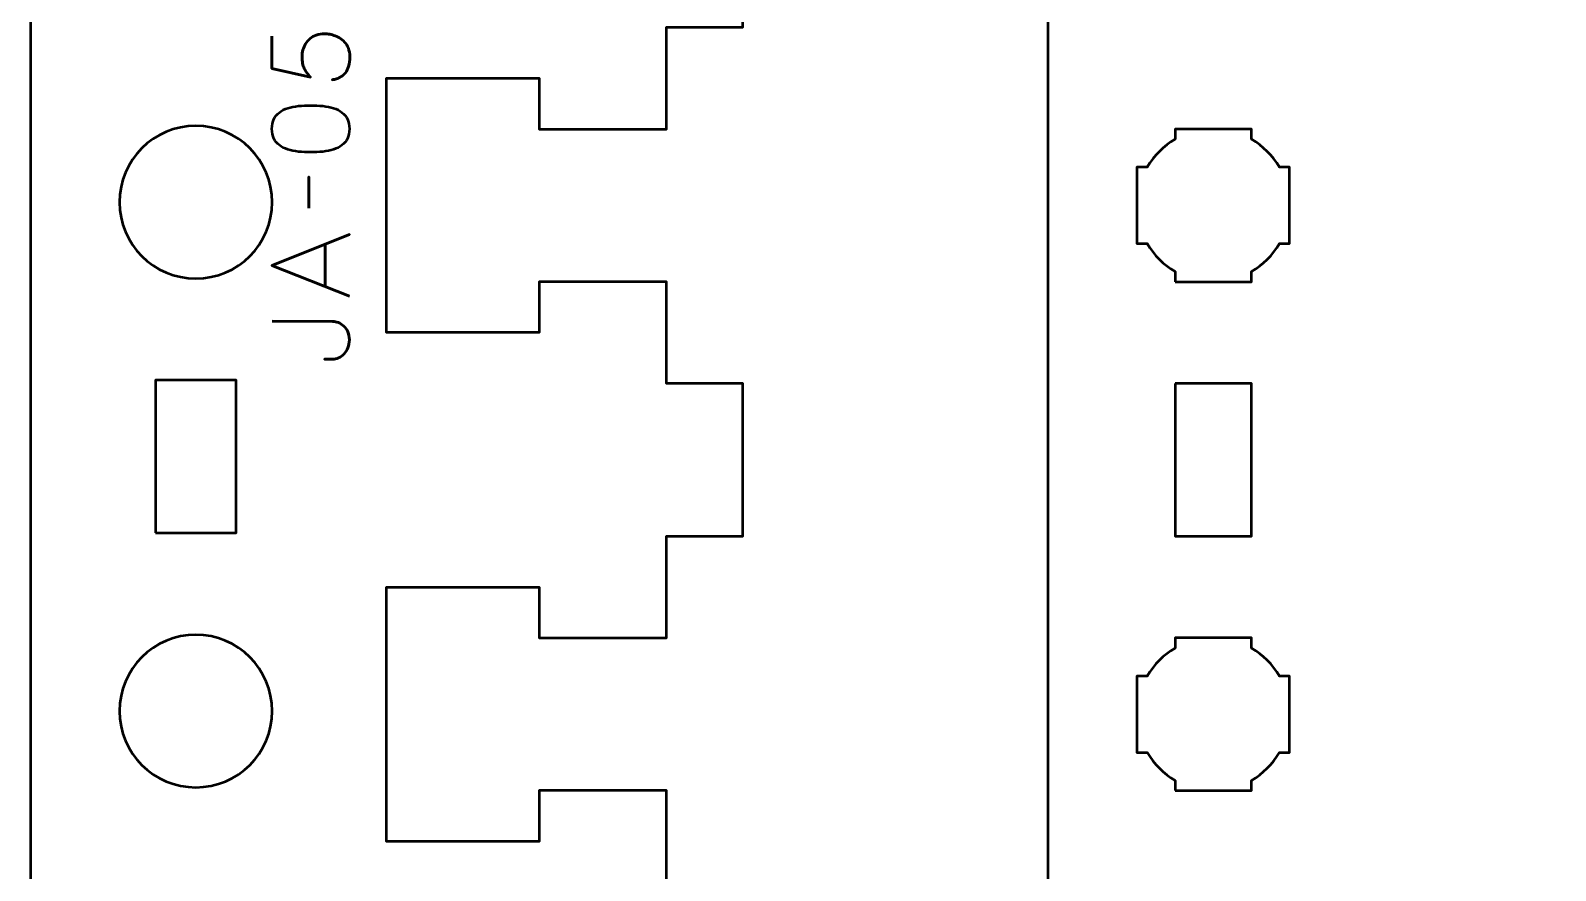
# Model space of a CAD drawing. Header units: centimetres. Extents: x -244 to 242, y -245 to 234.
# Drawn here: x -227.15 to -221.15, y -109.46 to -106.16 of the extents above; entities that cross this region are included whole.
import ezdxf

# ---------------------------------------------------------------- set-up
doc = ezdxf.new("R2010")
doc.units = ezdxf.units.CM
doc.header["$MEASUREMENT"] = 0
doc.layers.add('Layer 1', color=7, linetype='Continuous')

msp = doc.modelspace()

# ---------------------------------------------------------------- linework, layer by layer
at = {"layer": 'Layer 1', "lineweight": 53}
for points, knots in [([(-222.64995, -100.19995), (-222.64995, -100.19995), (-214.35005, -100.19995), (-214.35005, -100.19995), (-214.35005, -100.19995), (-214.07305, -100.19995), (-213.84995, -100.42305), (-213.84995, -100.70005), (-213.84995, -100.70005), (-213.84995, -100.70005), (-213.84995, -112.99995), (-213.84995, -112.99995), (-213.84995, -112.99995), (-213.84995, -113.27695), (-214.07305, -113.50005), (-214.35005, -113.50005), (-214.35005, -113.50005), (-214.35005, -113.50005), (-222.64995, -113.50005), (-222.64995, -113.50005), (-222.64995, -113.50005), (-222.92695, -113.50005), (-223.15005, -113.27695), (-223.15005, -112.99995), (-223.15005, -112.99995), (-223.15005, -112.99995), (-223.15005, -100.70005), (-223.15005, -100.70005), (-223.15005, -100.70005), (-223.15005, -100.42305), (-222.92695, -100.19995), (-222.64995, -100.19995)], [0, 0, 0, 0, 0.125, 0.125, 0.125, 0.125, 0.25, 0.25, 0.25, 0.25, 0.375, 0.375, 0.375, 0.375, 0.5, 0.5, 0.5, 0.5, 0.625, 0.625, 0.625, 0.625, 0.75, 0.75, 0.75, 0.75, 0.875, 0.875, 0.875, 0.875, 1, 1, 1, 1]), ([(-222.64995, -107.15006), (-222.64995, -107.15006), (-222.64995, -107.1098), (-222.64995, -107.1098), (-222.64995, -107.1098), (-222.69556, -107.08349), (-222.73349, -107.04546), (-222.75981, -106.99998), (-222.75981, -106.99998), (-222.75981, -106.99998), (-222.80002, -106.99998), (-222.80002, -106.99998), (-222.80002, -106.99998), (-222.80002, -106.99998), (-222.80002, -106.85005), (-222.80002, -106.85005), (-222.80002, -106.85005), (-222.80002, -106.85005), (-222.80002, -106.69998), (-222.80002, -106.69998), (-222.80002, -106.69998), (-222.80002, -106.69998), (-222.75981, -106.69998), (-222.75981, -106.69998), (-222.75981, -106.69998), (-222.73349, -106.65451), (-222.69556, -106.61648), (-222.64995, -106.59016), (-222.64995, -106.59016), (-222.64995, -106.59016), (-222.64995, -106.55005), (-222.64995, -106.55005), (-222.64995, -106.55005), (-222.64995, -106.55005), (-222.50002, -106.55005), (-222.50002, -106.55005), (-222.50002, -106.55005), (-222.50002, -106.55005), (-222.34995, -106.55005), (-222.34995, -106.55005), (-222.34995, -106.55005), (-222.34995, -106.55005), (-222.34995, -106.59016), (-222.34995, -106.59016), (-222.34995, -106.59016), (-222.30448, -106.61648), (-222.26645, -106.65451), (-222.24013, -106.69998), (-222.24013, -106.69998), (-222.24013, -106.69998), (-222.20002, -106.69998), (-222.20002, -106.69998), (-222.20002, -106.69998), (-222.20002, -106.69998), (-222.20002, -106.85005), (-222.20002, -106.85005), (-222.20002, -106.85005), (-222.20002, -106.85005), (-222.20002, -106.99998), (-222.20002, -106.99998), (-222.20002, -106.99998), (-222.20002, -106.99998), (-222.24013, -106.99998), (-222.24013, -106.99998), (-222.24013, -106.99998), (-222.26645, -107.04546), (-222.30448, -107.08349), (-222.34995, -107.1098), (-222.34995, -107.1098), (-222.34995, -107.1098), (-222.34995, -107.15006), (-222.34995, -107.15006), (-222.34995, -107.15006), (-222.34995, -107.15006), (-222.50002, -107.15006), (-222.50002, -107.15006), (-222.50002, -107.15006), (-222.50002, -107.15006), (-222.64995, -107.15006), (-222.64995, -107.15006)], [0, 0, 0, 0, 0.05, 0.05, 0.05, 0.05, 0.1, 0.1, 0.1, 0.1, 0.15, 0.15, 0.15, 0.15, 0.2, 0.2, 0.2, 0.2, 0.25, 0.25, 0.25, 0.25, 0.3, 0.3, 0.3, 0.3, 0.35, 0.35, 0.35, 0.35, 0.4, 0.4, 0.4, 0.4, 0.45, 0.45, 0.45, 0.45, 0.5, 0.5, 0.5, 0.5, 0.55, 0.55, 0.55, 0.55, 0.6, 0.6, 0.6, 0.6, 0.65, 0.65, 0.65, 0.65, 0.7, 0.7, 0.7, 0.7, 0.75, 0.75, 0.75, 0.75, 0.8, 0.8, 0.8, 0.8, 0.85, 0.85, 0.85, 0.85, 0.9, 0.9, 0.9, 0.9, 0.95, 0.95, 0.95, 0.95, 1, 1, 1, 1]), ([(-222.64995, -107.54996), (-222.64995, -107.54996), (-222.34995, -107.54996), (-222.34995, -107.54996), (-222.34995, -107.54996), (-222.34995, -107.54996), (-222.34995, -108.14997), (-222.34995, -108.14997), (-222.34995, -108.14997), (-222.34995, -108.14997), (-222.64995, -108.14997), (-222.64995, -108.14997), (-222.64995, -108.14997), (-222.64995, -108.14997), (-222.64995, -107.54996), (-222.64995, -107.54996)], [0, 0, 0, 0, 0.25, 0.25, 0.25, 0.25, 0.5, 0.5, 0.5, 0.5, 0.75, 0.75, 0.75, 0.75, 1, 1, 1, 1]), ([(-222.64995, -109.14998), (-222.64995, -109.14998), (-222.64995, -109.1099), (-222.64995, -109.1099), (-222.64995, -109.1099), (-222.69556, -109.08344), (-222.73349, -109.04552), (-222.75981, -108.99991), (-222.75981, -108.99991), (-222.75981, -108.99991), (-222.80002, -108.99991), (-222.80002, -108.99991), (-222.80002, -108.99991), (-222.80002, -108.99991), (-222.80002, -108.84999), (-222.80002, -108.84999), (-222.80002, -108.84999), (-222.80002, -108.84999), (-222.80002, -108.69991), (-222.80002, -108.69991), (-222.80002, -108.69991), (-222.80002, -108.69991), (-222.75981, -108.69991), (-222.75981, -108.69991), (-222.75981, -108.69991), (-222.73349, -108.65444), (-222.69556, -108.61641), (-222.64995, -108.59009), (-222.64995, -108.59009), (-222.64995, -108.59009), (-222.64995, -108.54998), (-222.64995, -108.54998), (-222.64995, -108.54998), (-222.64995, -108.54998), (-222.50002, -108.54998), (-222.50002, -108.54998), (-222.50002, -108.54998), (-222.50002, -108.54998), (-222.34995, -108.54998), (-222.34995, -108.54998), (-222.34995, -108.54998), (-222.34995, -108.54998), (-222.34995, -108.59009), (-222.34995, -108.59009), (-222.34995, -108.59009), (-222.30448, -108.61641), (-222.26645, -108.65444), (-222.24013, -108.69991), (-222.24013, -108.69991), (-222.24013, -108.69991), (-222.20002, -108.69991), (-222.20002, -108.69991), (-222.20002, -108.69991), (-222.20002, -108.69991), (-222.20002, -108.84999), (-222.20002, -108.84999), (-222.20002, -108.84999), (-222.20002, -108.84999), (-222.20002, -108.99991), (-222.20002, -108.99991), (-222.20002, -108.99991), (-222.20002, -108.99991), (-222.24013, -108.99991), (-222.24013, -108.99991), (-222.24013, -108.99991), (-222.26645, -109.04552), (-222.30448, -109.08344), (-222.34995, -109.1099), (-222.34995, -109.1099), (-222.34995, -109.1099), (-222.34995, -109.14998), (-222.34995, -109.14998), (-222.34995, -109.14998), (-222.34995, -109.14998), (-222.50002, -109.14998), (-222.50002, -109.14998), (-222.50002, -109.14998), (-222.50002, -109.14998), (-222.64995, -109.14998), (-222.64995, -109.14998)], [0, 0, 0, 0, 0.05, 0.05, 0.05, 0.05, 0.1, 0.1, 0.1, 0.1, 0.15, 0.15, 0.15, 0.15, 0.2, 0.2, 0.2, 0.2, 0.25, 0.25, 0.25, 0.25, 0.3, 0.3, 0.3, 0.3, 0.35, 0.35, 0.35, 0.35, 0.4, 0.4, 0.4, 0.4, 0.45, 0.45, 0.45, 0.45, 0.5, 0.5, 0.5, 0.5, 0.55, 0.55, 0.55, 0.55, 0.6, 0.6, 0.6, 0.6, 0.65, 0.65, 0.65, 0.65, 0.7, 0.7, 0.7, 0.7, 0.75, 0.75, 0.75, 0.75, 0.8, 0.8, 0.8, 0.8, 0.85, 0.85, 0.85, 0.85, 0.9, 0.9, 0.9, 0.9, 0.95, 0.95, 0.95, 0.95, 1, 1, 1, 1])]:
    msp.add_open_spline(points, degree=3, knots=knots, dxfattribs=at)
at = {"layer": 'Layer 1', "color": 250, "lineweight": 53}
for points, knots in [([(-224.64995, -103.55), (-224.64995, -103.55), (-224.34995, -103.55), (-224.34995, -103.55), (-224.34995, -103.55), (-224.34995, -103.55), (-224.34995, -104.15), (-224.34995, -104.15), (-224.34995, -104.15), (-224.34995, -104.15), (-224.64995, -104.15), (-224.64995, -104.15), (-224.64995, -104.15), (-224.64995, -104.15), (-224.64994, -104.55), (-224.64994, -104.55), (-224.64994, -104.55), (-224.64994, -104.55), (-225.14995, -104.55), (-225.14995, -104.55), (-225.14995, -104.55), (-225.14995, -104.55), (-225.14996, -104.35), (-225.14996, -104.35), (-225.14996, -104.35), (-225.14996, -104.35), (-225.74995, -104.35), (-225.74995, -104.35), (-225.74995, -104.35), (-225.74995, -104.73333), (-225.74995, -104.96667), (-225.74995, -105.35), (-225.74995, -105.35), (-225.74995, -105.35), (-225.14996, -105.35), (-225.14996, -105.35), (-225.14996, -105.35), (-225.14996, -105.35), (-225.14995, -105.15), (-225.14995, -105.15), (-225.14995, -105.15), (-225.14995, -105.15), (-224.64995, -105.15), (-224.64995, -105.15), (-224.64995, -105.15), (-224.64995, -105.15), (-224.64995, -105.55), (-224.64995, -105.55), (-224.64995, -105.55), (-224.64995, -105.55), (-224.34995, -105.55), (-224.34995, -105.55), (-224.34995, -105.55), (-224.34995, -105.55), (-224.34995, -106.15), (-224.34995, -106.15), (-224.34995, -106.15), (-224.34995, -106.15), (-224.64995, -106.15), (-224.64995, -106.15), (-224.64995, -106.15), (-224.64995, -106.15), (-224.64995, -106.55), (-224.64995, -106.55), (-224.64995, -106.55), (-224.64995, -106.55), (-225.14995, -106.55), (-225.14995, -106.55), (-225.14995, -106.55), (-225.14995, -106.55), (-225.14996, -106.35), (-225.14996, -106.35), (-225.14996, -106.35), (-225.14996, -106.35), (-225.74995, -106.35), (-225.74995, -106.35), (-225.74995, -106.35), (-225.74995, -106.73333), (-225.74995, -106.96666), (-225.74995, -107.34999), (-225.74995, -107.34999), (-225.74995, -107.34999), (-225.14996, -107.34999), (-225.14996, -107.34999), (-225.14996, -107.34999), (-225.14996, -107.34999), (-225.14995, -107.14999), (-225.14995, -107.14999), (-225.14995, -107.14999), (-225.14995, -107.14999), (-224.64994, -107.14999), (-224.64994, -107.14999), (-224.64994, -107.14999), (-224.64994, -107.14999), (-224.64995, -107.54999), (-224.64995, -107.54999), (-224.64995, -107.54999), (-224.64995, -107.54999), (-224.34995, -107.54999), (-224.34995, -107.54999), (-224.34995, -107.54999), (-224.34995, -107.54999), (-224.34995, -108.14999), (-224.34995, -108.14999), (-224.34995, -108.14999), (-224.34995, -108.14999), (-224.64995, -108.14999), (-224.64995, -108.14999), (-224.64995, -108.14999), (-224.64995, -108.14999), (-224.64995, -108.54999), (-224.64995, -108.54999), (-224.64995, -108.54999), (-224.64995, -108.54999), (-225.14995, -108.54999), (-225.14995, -108.54999), (-225.14995, -108.54999), (-225.14995, -108.54999), (-225.14996, -108.34999), (-225.14996, -108.34999), (-225.14996, -108.34999), (-225.14996, -108.34999), (-225.74995, -108.34999), (-225.74995, -108.34999), (-225.74995, -108.34999), (-225.74995, -108.73332), (-225.74995, -108.96666), (-225.74995, -109.34999), (-225.74995, -109.34999), (-225.74995, -109.34999), (-225.14996, -109.34999), (-225.14996, -109.34999), (-225.14996, -109.34999), (-225.14996, -109.34999), (-225.14995, -109.14999), (-225.14995, -109.14999), (-225.14995, -109.14999), (-225.14995, -109.14999), (-224.64994, -109.14999), (-224.64994, -109.14999), (-224.64994, -109.14999), (-224.64994, -109.14999), (-224.64995, -109.54999), (-224.64995, -109.54999), (-224.64995, -109.54999), (-224.64995, -109.54999), (-224.34995, -109.54999), (-224.34995, -109.54999), (-224.34995, -109.54999), (-224.34995, -109.54999), (-224.34995, -110.14999), (-224.34995, -110.14999), (-224.34995, -110.14999), (-224.34995, -110.14999), (-224.64995, -110.14999), (-224.64995, -110.14999), (-224.64995, -110.14999), (-224.64995, -110.14999), (-224.64995, -110.54999), (-224.64995, -110.54999), (-224.64995, -110.54999), (-224.64995, -110.54999), (-225.14995, -110.54999), (-225.14995, -110.54999), (-225.14995, -110.54999), (-225.14995, -110.54999), (-225.14996, -110.34999), (-225.14996, -110.34999), (-225.14996, -110.34999), (-225.14996, -110.34999), (-225.74995, -110.34999), (-225.74995, -110.34999), (-225.74995, -110.34999), (-225.74995, -110.73332), (-225.74995, -110.96666), (-225.74995, -111.34999), (-225.74995, -111.34999), (-225.74995, -111.34999), (-225.14996, -111.34999), (-225.14996, -111.34999), (-225.14996, -111.34999), (-225.14996, -111.34999), (-225.14995, -111.14999), (-225.14995, -111.14999), (-225.14995, -111.14999), (-225.14995, -111.14999), (-224.64994, -111.14999), (-224.64994, -111.14999), (-224.64994, -111.14999), (-224.64994, -111.14999), (-224.64995, -111.54999), (-224.64995, -111.54999), (-224.64995, -111.54999), (-224.64995, -111.54999), (-224.34995, -111.54999), (-224.34995, -111.54999), (-224.34995, -111.54999), (-224.34995, -111.54999), (-224.34995, -112.12499), (-224.34995, -112.12499), (-224.34995, -112.12499), (-224.34995, -112.12499), (-226.3412, -112.13556), (-226.3412, -112.13556), (-226.3412, -112.13556), (-226.3412, -112.13556), (-226.3412, -111.53749), (-226.3412, -111.53749), (-226.3412, -111.53749), (-226.3412, -111.53749), (-226.6587, -111.53749), (-226.6587, -111.53749), (-226.6587, -111.53749), (-226.6587, -111.53749), (-226.6587, -112.13738), (-226.6587, -112.13738), (-226.6587, -112.13738), (-226.93075, -112.13271), (-227.14995, -111.91065), (-227.14995, -111.63749), (-227.14995, -111.63749), (-227.14995, -111.63749), (-227.14995, -102.0375), (-227.14995, -102.0375), (-227.14995, -102.0375), (-227.14995, -101.76434), (-226.93075, -101.54228), (-226.6587, -101.53761), (-226.6587, -101.53761), (-226.6587, -101.53761), (-226.6587, -102.1375), (-226.6587, -102.1375), (-226.6587, -102.1375), (-226.6587, -102.1375), (-226.3412, -102.1375), (-226.3412, -102.1375), (-226.3412, -102.1375), (-226.3412, -102.1375), (-226.3412, -101.5375), (-226.3412, -101.5375), (-226.3412, -101.5375), (-226.3412, -101.5375), (-224.64994, -101.5375), (-224.64994, -101.5375), (-224.64994, -101.5375), (-224.64994, -101.5375), (-224.64995, -101.5375), (-224.64995, -101.5375), (-224.64995, -101.5375), (-224.64995, -101.5375), (-224.34995, -101.5375), (-224.34995, -101.5375), (-224.34995, -101.5375), (-224.34995, -101.5375), (-224.34995, -102.15), (-224.34995, -102.15), (-224.34995, -102.15), (-224.34995, -102.15), (-224.64995, -102.15), (-224.64995, -102.15), (-224.64995, -102.15), (-224.64995, -102.15), (-224.64994, -102.55), (-224.64994, -102.55), (-224.64994, -102.55), (-224.64994, -102.55), (-225.14995, -102.55), (-225.14995, -102.55), (-225.14995, -102.55), (-225.14995, -102.55), (-225.14996, -102.35), (-225.14996, -102.35), (-225.14996, -102.35), (-225.14996, -102.35), (-225.74995, -102.35), (-225.74995, -102.35), (-225.74995, -102.35), (-225.74995, -102.73333), (-225.74995, -102.96667), (-225.74995, -103.35), (-225.74995, -103.35), (-225.74995, -103.35), (-225.14996, -103.35), (-225.14996, -103.35), (-225.14996, -103.35), (-225.14996, -103.35), (-225.14995, -103.15), (-225.14995, -103.15), (-225.14995, -103.15), (-225.14995, -103.15), (-224.64995, -103.15), (-224.64995, -103.15), (-224.64995, -103.15), (-224.64995, -103.15), (-224.64995, -103.55), (-224.64995, -103.55)], [0, 0, 0, 0, 0.0135135, 0.0135135, 0.0135135, 0.0135135, 0.027027, 0.027027, 0.027027, 0.027027, 0.0405405, 0.0405405, 0.0405405, 0.0405405, 0.0540541, 0.0540541, 0.0540541, 0.0540541, 0.0675676, 0.0675676, 0.0675676, 0.0675676, 0.0810811, 0.0810811, 0.0810811, 0.0810811, 0.0945946, 0.0945946, 0.0945946, 0.0945946, 0.1081081, 0.1081081, 0.1081081, 0.1081081, 0.1216216, 0.1216216, 0.1216216, 0.1216216, 0.1351351, 0.1351351, 0.1351351, 0.1351351, 0.1486486, 0.1486486, 0.1486486, 0.1486486, 0.1621622, 0.1621622, 0.1621622, 0.1621622, 0.1756757, 0.1756757, 0.1756757, 0.1756757, 0.1891892, 0.1891892, 0.1891892, 0.1891892, 0.2027027, 0.2027027, 0.2027027, 0.2027027, 0.2162162, 0.2162162, 0.2162162, 0.2162162, 0.2297297, 0.2297297, 0.2297297, 0.2297297, 0.2432432, 0.2432432, 0.2432432, 0.2432432, 0.2567568, 0.2567568, 0.2567568, 0.2567568, 0.2702703, 0.2702703, 0.2702703, 0.2702703, 0.2837838, 0.2837838, 0.2837838, 0.2837838, 0.2972973, 0.2972973, 0.2972973, 0.2972973, 0.3108108, 0.3108108, 0.3108108, 0.3108108, 0.3243243, 0.3243243, 0.3243243, 0.3243243, 0.3378378, 0.3378378, 0.3378378, 0.3378378, 0.3513514, 0.3513514, 0.3513514, 0.3513514, 0.3648649, 0.3648649, 0.3648649, 0.3648649, 0.3783784, 0.3783784, 0.3783784, 0.3783784, 0.3918919, 0.3918919, 0.3918919, 0.3918919, 0.4054054, 0.4054054, 0.4054054, 0.4054054, 0.4189189, 0.4189189, 0.4189189, 0.4189189, 0.4324324, 0.4324324, 0.4324324, 0.4324324, 0.4459459, 0.4459459, 0.4459459, 0.4459459, 0.4594595, 0.4594595, 0.4594595, 0.4594595, 0.472973, 0.472973, 0.472973, 0.472973, 0.4864865, 0.4864865, 0.4864865, 0.4864865, 0.5, 0.5, 0.5, 0.5, 0.5135135, 0.5135135, 0.5135135, 0.5135135, 0.527027, 0.527027, 0.527027, 0.527027, 0.5405405, 0.5405405, 0.5405405, 0.5405405, 0.5540541, 0.5540541, 0.5540541, 0.5540541, 0.5675676, 0.5675676, 0.5675676, 0.5675676, 0.5810811, 0.5810811, 0.5810811, 0.5810811, 0.5945946, 0.5945946, 0.5945946, 0.5945946, 0.6081081, 0.6081081, 0.6081081, 0.6081081, 0.6216216, 0.6216216, 0.6216216, 0.6216216, 0.6351351, 0.6351351, 0.6351351, 0.6351351, 0.6486486, 0.6486486, 0.6486486, 0.6486486, 0.6621622, 0.6621622, 0.6621622, 0.6621622, 0.6756757, 0.6756757, 0.6756757, 0.6756757, 0.6891892, 0.6891892, 0.6891892, 0.6891892, 0.7027027, 0.7027027, 0.7027027, 0.7027027, 0.7162162, 0.7162162, 0.7162162, 0.7162162, 0.7297297, 0.7297297, 0.7297297, 0.7297297, 0.7432432, 0.7432432, 0.7432432, 0.7432432, 0.7567568, 0.7567568, 0.7567568, 0.7567568, 0.7702703, 0.7702703, 0.7702703, 0.7702703, 0.7837838, 0.7837838, 0.7837838, 0.7837838, 0.7972973, 0.7972973, 0.7972973, 0.7972973, 0.8108108, 0.8108108, 0.8108108, 0.8108108, 0.8243243, 0.8243243, 0.8243243, 0.8243243, 0.8378378, 0.8378378, 0.8378378, 0.8378378, 0.8513514, 0.8513514, 0.8513514, 0.8513514, 0.8648649, 0.8648649, 0.8648649, 0.8648649, 0.8783784, 0.8783784, 0.8783784, 0.8783784, 0.8918919, 0.8918919, 0.8918919, 0.8918919, 0.9054054, 0.9054054, 0.9054054, 0.9054054, 0.9189189, 0.9189189, 0.9189189, 0.9189189, 0.9324324, 0.9324324, 0.9324324, 0.9324324, 0.9459459, 0.9459459, 0.9459459, 0.9459459, 0.9594595, 0.9594595, 0.9594595, 0.9594595, 0.972973, 0.972973, 0.972973, 0.972973, 0.9864865, 0.9864865, 0.9864865, 0.9864865, 1, 1, 1, 1]), ([(-226.79995, -106.8375), (-226.79995, -106.67184), (-226.66561, -106.5375), (-226.49995, -106.5375), (-226.49995, -106.5375), (-226.33429, -106.5375), (-226.19995, -106.67184), (-226.19995, -106.8375), (-226.19995, -106.8375), (-226.19995, -107.00315), (-226.33429, -107.13749), (-226.49995, -107.13749), (-226.49995, -107.13749), (-226.66561, -107.13749), (-226.79995, -107.00315), (-226.79995, -106.8375)], [0, 0, 0, 0, 0.25, 0.25, 0.25, 0.25, 0.5, 0.5, 0.5, 0.5, 0.75, 0.75, 0.75, 0.75, 1, 1, 1, 1]), ([(-226.6587, -108.13749), (-226.6587, -108.13749), (-226.6587, -107.53749), (-226.6587, -107.53749), (-226.6587, -107.53749), (-226.6587, -107.53749), (-226.3412, -107.53749), (-226.3412, -107.53749), (-226.3412, -107.53749), (-226.3412, -107.53749), (-226.3412, -108.13749), (-226.3412, -108.13749), (-226.3412, -108.13749), (-226.3412, -108.13749), (-226.6587, -108.13749), (-226.6587, -108.13749)], [0, 0, 0, 0, 0.25, 0.25, 0.25, 0.25, 0.5, 0.5, 0.5, 0.5, 0.75, 0.75, 0.75, 0.75, 1, 1, 1, 1]), ([(-226.79995, -108.83749), (-226.79995, -108.67183), (-226.66561, -108.53749), (-226.49995, -108.53749), (-226.49995, -108.53749), (-226.33429, -108.53749), (-226.19995, -108.67183), (-226.19995, -108.83749), (-226.19995, -108.83749), (-226.19995, -109.00315), (-226.33429, -109.13749), (-226.49995, -109.13749), (-226.49995, -109.13749), (-226.66561, -109.13749), (-226.79995, -109.00315), (-226.79995, -108.83749)], [0, 0, 0, 0, 0.25, 0.25, 0.25, 0.25, 0.5, 0.5, 0.5, 0.5, 0.75, 0.75, 0.75, 0.75, 1, 1, 1, 1])]:
    msp.add_open_spline(points, degree=3, knots=knots, dxfattribs=at)
at = {"layer": 'Layer 1', "color": 30, "lineweight": 53}
for points, knots in [([(-226.20129, -106.18494), (-226.20129, -106.18494), (-226.20129, -106.31194), (-226.20129, -106.31194), (-226.20129, -106.31194), (-226.20129, -106.31194), (-226.04974, -106.34581), (-226.04974, -106.34581), (-226.04974, -106.34581), (-226.05482, -106.33988), (-226.0594, -106.33424), (-226.06343, -106.3288), (-226.06343, -106.3288), (-226.06745, -106.32344), (-226.07083, -106.3178), (-226.07366, -106.3118), (-226.07366, -106.3118), (-226.07648, -106.30587), (-226.0786, -106.2991), (-226.08008, -106.29148), (-226.08008, -106.29148), (-226.08156, -106.28393), (-226.08234, -106.2749), (-226.08234, -106.26453), (-226.08234, -106.26453), (-226.08234, -106.25606), (-226.08121, -106.24759), (-226.07888, -106.23913), (-226.07888, -106.23913), (-226.07662, -106.23066), (-226.07316, -106.22262), (-226.06858, -106.215), (-226.06858, -106.215), (-226.06392, -106.20731), (-226.05813, -106.20053), (-226.05115, -106.19461), (-226.05115, -106.19461), (-226.04416, -106.18861), (-226.03598, -106.18388), (-226.0266, -106.1805), (-226.0266, -106.1805), (-226.01721, -106.17704), (-226.00656, -106.17528), (-225.99471, -106.17521), (-225.99471, -106.17521), (-225.99033, -106.17513), (-225.98483, -106.17563), (-225.97834, -106.17662), (-225.97834, -106.17662), (-225.97185, -106.17753), (-225.96479, -106.17923), (-225.95731, -106.18163), (-225.95731, -106.18163), (-225.94983, -106.18402), (-225.94242, -106.18741), (-225.93509, -106.19171), (-225.93509, -106.19171), (-225.92775, -106.19602), (-225.92105, -106.20152), (-225.91498, -106.20815), (-225.91498, -106.20815), (-225.90891, -106.21479), (-225.90404, -106.22283), (-225.90037, -106.23221), (-225.90037, -106.23221), (-225.89678, -106.24167), (-225.89487, -106.25275), (-225.8948, -106.26537), (-225.8948, -106.26537), (-225.89487, -106.28047), (-225.89649, -106.29317), (-225.89953, -106.30347), (-225.89953, -106.30347), (-225.90263, -106.31378), (-225.90665, -106.32217), (-225.91173, -106.32866), (-225.91173, -106.32866), (-225.91681, -106.33522), (-225.92239, -106.3403), (-225.92845, -106.34397), (-225.92845, -106.34397), (-225.93452, -106.34764), (-225.94059, -106.35039), (-225.94666, -106.35223), (-225.94666, -106.35223), (-225.95273, -106.35406), (-225.9583, -106.35547), (-225.96338, -106.35639), (-225.96338, -106.35639), (-225.9583, -106.35547), (-225.95273, -106.35406), (-225.94666, -106.35223), (-225.94666, -106.35223), (-225.94059, -106.35039), (-225.93452, -106.34764), (-225.92845, -106.34397), (-225.92845, -106.34397), (-225.92239, -106.3403), (-225.91681, -106.33522), (-225.91173, -106.32866), (-225.91173, -106.32866), (-225.90665, -106.32217), (-225.90263, -106.31378), (-225.89953, -106.30347), (-225.89953, -106.30347), (-225.89649, -106.29317), (-225.89487, -106.28047), (-225.8948, -106.26537), (-225.8948, -106.26537), (-225.89487, -106.25275), (-225.89678, -106.24167), (-225.90037, -106.23221), (-225.90037, -106.23221), (-225.90404, -106.22283), (-225.90891, -106.21479), (-225.91498, -106.20815), (-225.91498, -106.20815), (-225.92105, -106.20152), (-225.92775, -106.19602), (-225.93509, -106.19171), (-225.93509, -106.19171), (-225.94242, -106.18741), (-225.94983, -106.18402), (-225.95731, -106.18163), (-225.95731, -106.18163), (-225.96479, -106.17923), (-225.97185, -106.17753), (-225.97834, -106.17662), (-225.97834, -106.17662), (-225.98483, -106.17563), (-225.99033, -106.17513), (-225.99471, -106.17521), (-225.99471, -106.17521), (-226.00656, -106.17528), (-226.01721, -106.17704), (-226.0266, -106.1805), (-226.0266, -106.1805), (-226.03598, -106.18388), (-226.04416, -106.18861), (-226.05115, -106.19461), (-226.05115, -106.19461), (-226.05813, -106.20053), (-226.06392, -106.20731), (-226.06858, -106.215), (-226.06858, -106.215), (-226.07316, -106.22262), (-226.07662, -106.23066), (-226.07888, -106.23913), (-226.07888, -106.23913), (-226.08121, -106.24759), (-226.08234, -106.25606), (-226.08234, -106.26453), (-226.08234, -106.26453), (-226.08234, -106.2749), (-226.08156, -106.28393), (-226.08008, -106.29148), (-226.08008, -106.29148), (-226.0786, -106.2991), (-226.07648, -106.30587), (-226.07366, -106.3118), (-226.07366, -106.3118), (-226.07083, -106.3178), (-226.06745, -106.32344), (-226.06343, -106.3288), (-226.06343, -106.3288), (-226.0594, -106.33424), (-226.05482, -106.33988), (-226.04974, -106.34581), (-226.04974, -106.34581), (-226.04974, -106.34581), (-226.20129, -106.31194), (-226.20129, -106.31194), (-226.20129, -106.31194), (-226.20129, -106.31194), (-226.20129, -106.18494), (-226.20129, -106.18494)], [0, 0, 0, 0, 0.0227273, 0.0227273, 0.0227273, 0.0227273, 0.0454545, 0.0454545, 0.0454545, 0.0454545, 0.0681818, 0.0681818, 0.0681818, 0.0681818, 0.0909091, 0.0909091, 0.0909091, 0.0909091, 0.1136364, 0.1136364, 0.1136364, 0.1136364, 0.1363636, 0.1363636, 0.1363636, 0.1363636, 0.1590909, 0.1590909, 0.1590909, 0.1590909, 0.1818182, 0.1818182, 0.1818182, 0.1818182, 0.2045455, 0.2045455, 0.2045455, 0.2045455, 0.2272727, 0.2272727, 0.2272727, 0.2272727, 0.25, 0.25, 0.25, 0.25, 0.2727273, 0.2727273, 0.2727273, 0.2727273, 0.2954545, 0.2954545, 0.2954545, 0.2954545, 0.3181818, 0.3181818, 0.3181818, 0.3181818, 0.3409091, 0.3409091, 0.3409091, 0.3409091, 0.3636364, 0.3636364, 0.3636364, 0.3636364, 0.3863636, 0.3863636, 0.3863636, 0.3863636, 0.4090909, 0.4090909, 0.4090909, 0.4090909, 0.4318182, 0.4318182, 0.4318182, 0.4318182, 0.4545455, 0.4545455, 0.4545455, 0.4545455, 0.4772727, 0.4772727, 0.4772727, 0.4772727, 0.5, 0.5, 0.5, 0.5, 0.5227273, 0.5227273, 0.5227273, 0.5227273, 0.5454545, 0.5454545, 0.5454545, 0.5454545, 0.5681818, 0.5681818, 0.5681818, 0.5681818, 0.5909091, 0.5909091, 0.5909091, 0.5909091, 0.6136364, 0.6136364, 0.6136364, 0.6136364, 0.6363636, 0.6363636, 0.6363636, 0.6363636, 0.6590909, 0.6590909, 0.6590909, 0.6590909, 0.6818182, 0.6818182, 0.6818182, 0.6818182, 0.7045455, 0.7045455, 0.7045455, 0.7045455, 0.7272727, 0.7272727, 0.7272727, 0.7272727, 0.75, 0.75, 0.75, 0.75, 0.7727273, 0.7727273, 0.7727273, 0.7727273, 0.7954545, 0.7954545, 0.7954545, 0.7954545, 0.8181818, 0.8181818, 0.8181818, 0.8181818, 0.8409091, 0.8409091, 0.8409091, 0.8409091, 0.8636364, 0.8636364, 0.8636364, 0.8636364, 0.8863636, 0.8863636, 0.8863636, 0.8863636, 0.9090909, 0.9090909, 0.9090909, 0.9090909, 0.9318182, 0.9318182, 0.9318182, 0.9318182, 0.9545455, 0.9545455, 0.9545455, 0.9545455, 0.9772727, 0.9772727, 0.9772727, 0.9772727, 1, 1, 1, 1]), ([(-225.89607, -106.549), (-225.89614, -106.53419), (-225.89875, -106.52142), (-225.90383, -106.51076), (-225.90383, -106.51076), (-225.90891, -106.50018), (-225.91618, -106.49136), (-225.92542, -106.48431), (-225.92542, -106.48431), (-225.93473, -106.47732), (-225.94574, -106.47182), (-225.95844, -106.46773), (-225.95844, -106.46773), (-225.97114, -106.4637), (-225.98504, -106.46081), (-226.00028, -106.45919), (-226.00028, -106.45919), (-226.01552, -106.45749), (-226.03154, -106.45665), (-226.04847, -106.45672), (-226.04847, -106.45672), (-226.06533, -106.45665), (-226.08135, -106.45749), (-226.09652, -106.45919), (-226.09652, -106.45919), (-226.11169, -106.46081), (-226.12566, -106.4637), (-226.13836, -106.46773), (-226.13836, -106.46773), (-226.15099, -106.47182), (-226.16199, -106.47732), (-226.17138, -106.48431), (-226.17138, -106.48431), (-226.18069, -106.49136), (-226.18796, -106.50018), (-226.19304, -106.51076), (-226.19304, -106.51076), (-226.19819, -106.52142), (-226.2008, -106.53419), (-226.20087, -106.549), (-226.20087, -106.549), (-226.2008, -106.56382), (-226.19819, -106.57659), (-226.19304, -106.58725), (-226.19304, -106.58725), (-226.18796, -106.59783), (-226.18069, -106.60665), (-226.17138, -106.6137), (-226.17138, -106.6137), (-226.16199, -106.62069), (-226.15099, -106.62619), (-226.13836, -106.63028), (-226.13836, -106.63028), (-226.12566, -106.63431), (-226.11169, -106.6372), (-226.09652, -106.63882), (-226.09652, -106.63882), (-226.08135, -106.64051), (-226.06533, -106.64136), (-226.04847, -106.64129), (-226.04847, -106.64129), (-226.03154, -106.64136), (-226.01552, -106.64051), (-226.00028, -106.63882), (-226.00028, -106.63882), (-225.98504, -106.6372), (-225.97114, -106.63431), (-225.95844, -106.63028), (-225.95844, -106.63028), (-225.94574, -106.62619), (-225.93473, -106.62069), (-225.92542, -106.6137), (-225.92542, -106.6137), (-225.91618, -106.60665), (-225.90891, -106.59783), (-225.90383, -106.58725), (-225.90383, -106.58725), (-225.89875, -106.57659), (-225.89614, -106.56382), (-225.89607, -106.549)], [0, 0, 0, 0, 0.05, 0.05, 0.05, 0.05, 0.1, 0.1, 0.1, 0.1, 0.15, 0.15, 0.15, 0.15, 0.2, 0.2, 0.2, 0.2, 0.25, 0.25, 0.25, 0.25, 0.3, 0.3, 0.3, 0.3, 0.35, 0.35, 0.35, 0.35, 0.4, 0.4, 0.4, 0.4, 0.45, 0.45, 0.45, 0.45, 0.5, 0.5, 0.5, 0.5, 0.55, 0.55, 0.55, 0.55, 0.6, 0.6, 0.6, 0.6, 0.65, 0.65, 0.65, 0.65, 0.7, 0.7, 0.7, 0.7, 0.75, 0.75, 0.75, 0.75, 0.8, 0.8, 0.8, 0.8, 0.85, 0.85, 0.85, 0.85, 0.9, 0.9, 0.9, 0.9, 0.95, 0.95, 0.95, 0.95, 1, 1, 1, 1]), ([(-225.89607, -106.549), (-225.89614, -106.53419), (-225.89875, -106.52142), (-225.90383, -106.51076), (-225.90383, -106.51076), (-225.90891, -106.50018), (-225.91618, -106.49136), (-225.92542, -106.48431), (-225.92542, -106.48431), (-225.93473, -106.47732), (-225.94574, -106.47182), (-225.95844, -106.46773), (-225.95844, -106.46773), (-225.97114, -106.4637), (-225.98504, -106.46081), (-226.00028, -106.45919), (-226.00028, -106.45919), (-226.01552, -106.45749), (-226.03154, -106.45665), (-226.04847, -106.45672), (-226.04847, -106.45672), (-226.06533, -106.45665), (-226.08135, -106.45749), (-226.09652, -106.45919), (-226.09652, -106.45919), (-226.11169, -106.46081), (-226.12566, -106.4637), (-226.13836, -106.46773), (-226.13836, -106.46773), (-226.15099, -106.47182), (-226.16199, -106.47732), (-226.17138, -106.48431), (-226.17138, -106.48431), (-226.18069, -106.49136), (-226.18796, -106.50018), (-226.19304, -106.51076), (-226.19304, -106.51076), (-226.19819, -106.52142), (-226.2008, -106.53419), (-226.20087, -106.549), (-226.20087, -106.549), (-226.2008, -106.56382), (-226.19819, -106.57659), (-226.19304, -106.58725), (-226.19304, -106.58725), (-226.18796, -106.59783), (-226.18069, -106.60665), (-226.17138, -106.6137), (-226.17138, -106.6137), (-226.16199, -106.62069), (-226.15099, -106.62619), (-226.13836, -106.63028), (-226.13836, -106.63028), (-226.12566, -106.63431), (-226.11169, -106.6372), (-226.09652, -106.63882), (-226.09652, -106.63882), (-226.08135, -106.64051), (-226.06533, -106.64136), (-226.04847, -106.64129), (-226.04847, -106.64129), (-226.03154, -106.64136), (-226.01552, -106.64051), (-226.00028, -106.63882), (-226.00028, -106.63882), (-225.98504, -106.6372), (-225.97114, -106.63431), (-225.95844, -106.63028), (-225.95844, -106.63028), (-225.94574, -106.62619), (-225.93473, -106.62069), (-225.92542, -106.6137), (-225.92542, -106.6137), (-225.91618, -106.60665), (-225.90891, -106.59783), (-225.90383, -106.58725), (-225.90383, -106.58725), (-225.89875, -106.57659), (-225.89614, -106.56382), (-225.89607, -106.549)], [0, 0, 0, 0, 0.05, 0.05, 0.05, 0.05, 0.1, 0.1, 0.1, 0.1, 0.15, 0.15, 0.15, 0.15, 0.2, 0.2, 0.2, 0.2, 0.25, 0.25, 0.25, 0.25, 0.3, 0.3, 0.3, 0.3, 0.35, 0.35, 0.35, 0.35, 0.4, 0.4, 0.4, 0.4, 0.45, 0.45, 0.45, 0.45, 0.5, 0.5, 0.5, 0.5, 0.55, 0.55, 0.55, 0.55, 0.6, 0.6, 0.6, 0.6, 0.65, 0.65, 0.65, 0.65, 0.7, 0.7, 0.7, 0.7, 0.75, 0.75, 0.75, 0.75, 0.8, 0.8, 0.8, 0.8, 0.85, 0.85, 0.85, 0.85, 0.9, 0.9, 0.9, 0.9, 0.95, 0.95, 0.95, 0.95, 1, 1, 1, 1]), ([(-226.05567, -106.86142), (-226.05567, -106.86142), (-226.05567, -106.73823), (-226.05567, -106.73823), (-226.05567, -106.73823), (-226.05567, -106.73823), (-226.05567, -106.86142), (-226.05567, -106.86142)], [0, 0, 0, 0, 0.5, 0.5, 0.5, 0.5, 1, 1, 1, 1]), ([(-225.89607, -107.20728), (-225.89607, -107.20728), (-226.20129, -107.08621), (-226.20129, -107.08621), (-226.20129, -107.08621), (-226.20129, -107.08621), (-225.89607, -106.96471), (-225.89607, -106.96471), (-225.89607, -106.96471), (-225.89607, -106.96471), (-226.20129, -107.08621), (-226.20129, -107.08621), (-226.20129, -107.08621), (-226.20129, -107.08621), (-225.89607, -107.20728), (-225.89607, -107.20728)], [0, 0, 0, 0, 0.25, 0.25, 0.25, 0.25, 0.5, 0.5, 0.5, 0.5, 0.75, 0.75, 0.75, 0.75, 1, 1, 1, 1]), ([(-225.99217, -107.16918), (-225.99217, -107.16918), (-225.99217, -107.00324), (-225.99217, -107.00324), (-225.99217, -107.00324), (-225.99217, -107.00324), (-225.99217, -107.16918), (-225.99217, -107.16918)], [0, 0, 0, 0, 0.5, 0.5, 0.5, 0.5, 1, 1, 1, 1]), ([(-226.1996, -107.30549), (-226.1996, -107.30549), (-225.96253, -107.30591), (-225.96253, -107.30591), (-225.96253, -107.30591), (-225.95477, -107.30591), (-225.94708, -107.30754), (-225.93932, -107.31064), (-225.93932, -107.31064), (-225.93163, -107.31382), (-225.9245, -107.31847), (-225.91808, -107.32461), (-225.91808, -107.32461), (-225.91159, -107.33082), (-225.90644, -107.33837), (-225.90249, -107.34733), (-225.90249, -107.34733), (-225.89861, -107.35636), (-225.89656, -107.36666), (-225.89649, -107.3783), (-225.89649, -107.3783), (-225.89649, -107.38995), (-225.8984, -107.40046), (-225.90214, -107.40977), (-225.90214, -107.40977), (-225.90595, -107.41909), (-225.91103, -107.42706), (-225.91745, -107.43362), (-225.91745, -107.43362), (-225.92387, -107.44025), (-225.93092, -107.44526), (-225.93876, -107.44879), (-225.93876, -107.44879), (-225.94659, -107.45232), (-225.95449, -107.45408), (-225.96253, -107.45408), (-225.96253, -107.45408), (-225.96253, -107.45408), (-225.99386, -107.45408), (-225.99386, -107.45408), (-225.99386, -107.45408), (-225.99386, -107.45408), (-225.96253, -107.45408), (-225.96253, -107.45408), (-225.96253, -107.45408), (-225.95449, -107.45408), (-225.94659, -107.45232), (-225.93876, -107.44879), (-225.93876, -107.44879), (-225.93092, -107.44526), (-225.92387, -107.44025), (-225.91745, -107.43362), (-225.91745, -107.43362), (-225.91103, -107.42706), (-225.90595, -107.41909), (-225.90214, -107.40977), (-225.90214, -107.40977), (-225.8984, -107.40046), (-225.89649, -107.38995), (-225.89649, -107.3783), (-225.89649, -107.3783), (-225.89656, -107.36666), (-225.89861, -107.35636), (-225.90249, -107.34733), (-225.90249, -107.34733), (-225.90644, -107.33837), (-225.91159, -107.33082), (-225.91808, -107.32461), (-225.91808, -107.32461), (-225.9245, -107.31847), (-225.93163, -107.31382), (-225.93932, -107.31064), (-225.93932, -107.31064), (-225.94708, -107.30754), (-225.95477, -107.30591), (-225.96253, -107.30591), (-225.96253, -107.30591), (-225.96253, -107.30591), (-226.1996, -107.30549), (-226.1996, -107.30549)], [0, 0, 0, 0, 0.05, 0.05, 0.05, 0.05, 0.1, 0.1, 0.1, 0.1, 0.15, 0.15, 0.15, 0.15, 0.2, 0.2, 0.2, 0.2, 0.25, 0.25, 0.25, 0.25, 0.3, 0.3, 0.3, 0.3, 0.35, 0.35, 0.35, 0.35, 0.4, 0.4, 0.4, 0.4, 0.45, 0.45, 0.45, 0.45, 0.5, 0.5, 0.5, 0.5, 0.55, 0.55, 0.55, 0.55, 0.6, 0.6, 0.6, 0.6, 0.65, 0.65, 0.65, 0.65, 0.7, 0.7, 0.7, 0.7, 0.75, 0.75, 0.75, 0.75, 0.8, 0.8, 0.8, 0.8, 0.85, 0.85, 0.85, 0.85, 0.9, 0.9, 0.9, 0.9, 0.95, 0.95, 0.95, 0.95, 1, 1, 1, 1])]:
    msp.add_open_spline(points, degree=3, knots=knots, dxfattribs=at)

doc.saveas('drawing.dxf')
